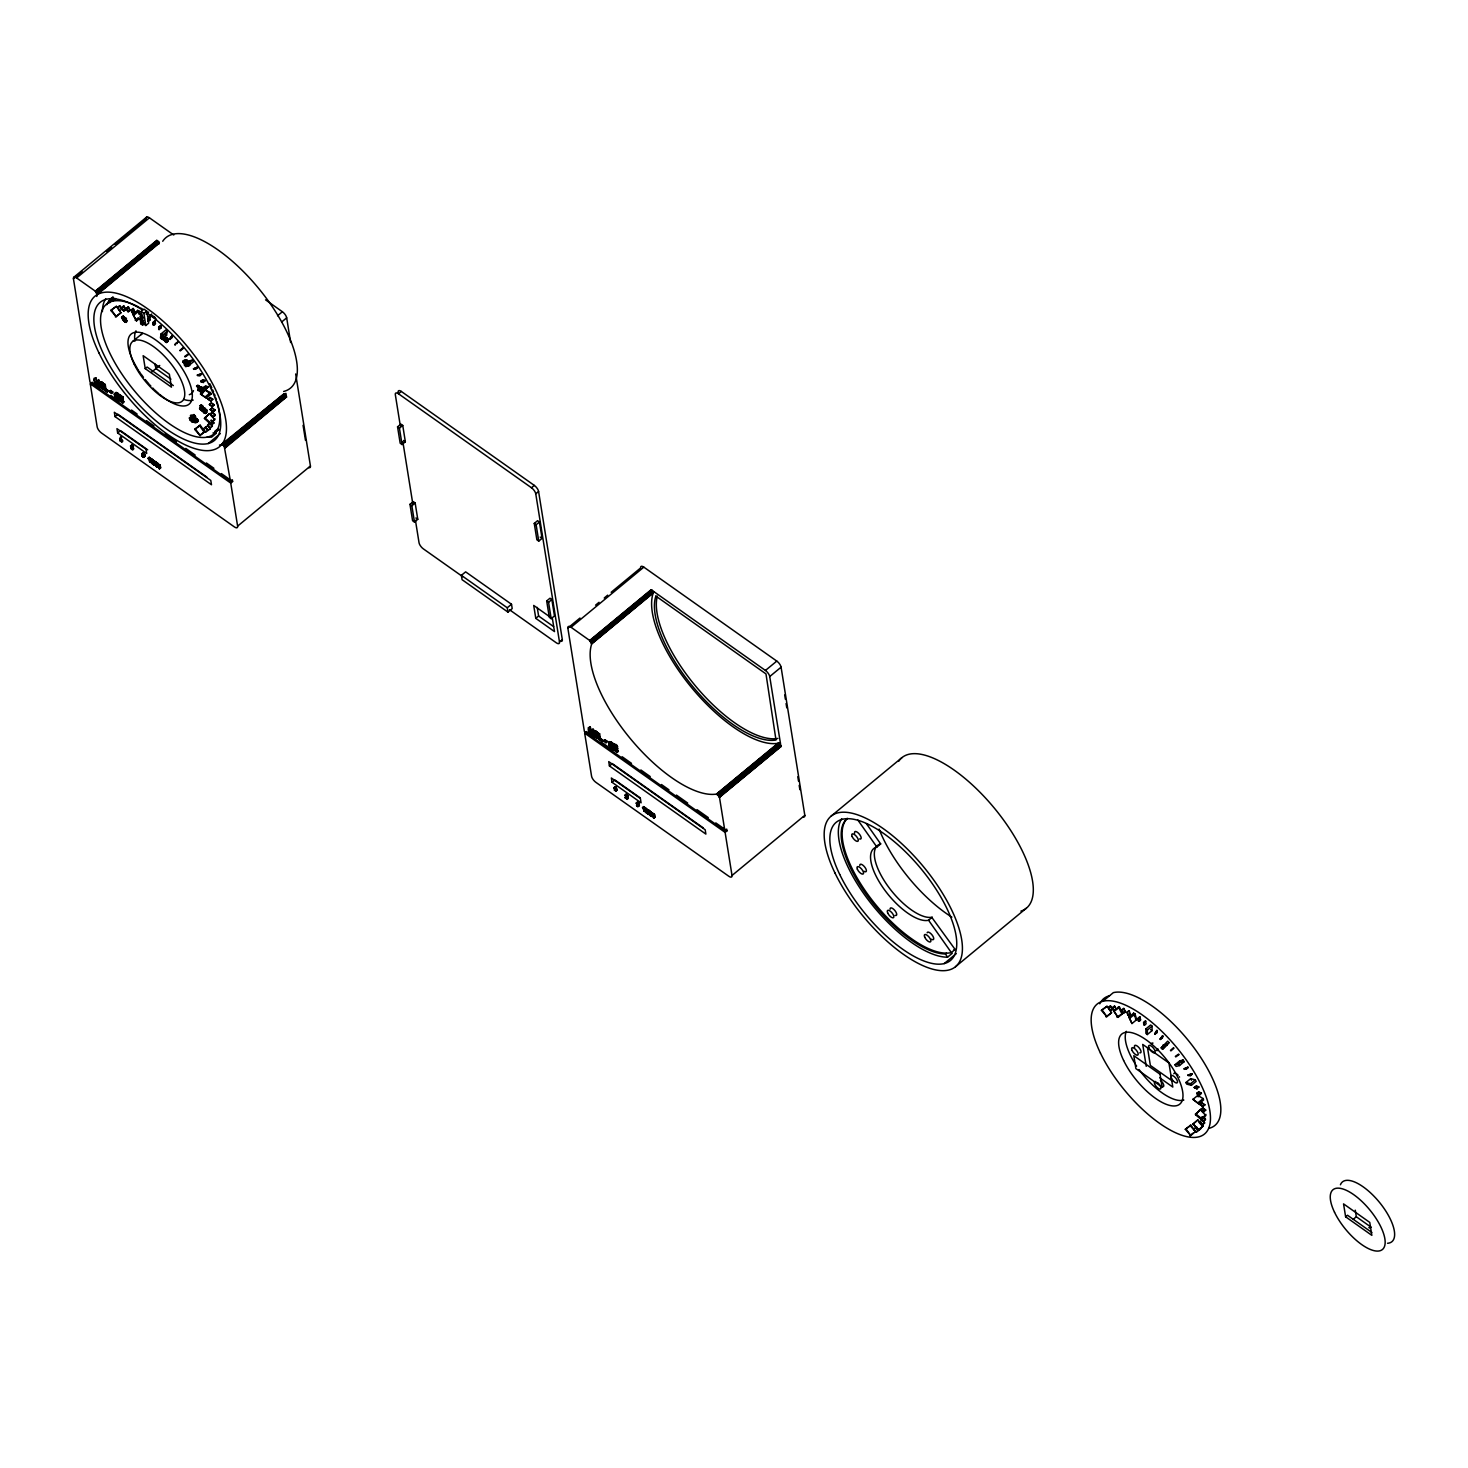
<?xml version="1.0" encoding="UTF-8"?>
<svg xmlns="http://www.w3.org/2000/svg" width="1468" height="1468" viewBox="0 0 1468 1468"><rect width="100%" height="100%" fill="white"/><g stroke="black" fill="none" stroke-linecap="round" stroke-linejoin="round"><path stroke-width="1.5" d="M652.379 812.758L651.131 813.988L653.884 818.171L655.022 817.236L654.544 814.3L653.444 814.979C652.838 808.538 647.039 818.85 647.92 811.364L649.058 810.428L648.966 813.364M158.636 326.979L159.076 329.603L160.966 328.043C162.012 323.18 157.333 327.052 159.076 329.603M160.526 325.419L160.966 328.043M164.251 339.769C164.581 334.814 169.737 343.384 165.756 342.191C160.911 336.741 172.105 339.145 166.691 341.402M210.53 413.994C211.117 410.93 218.31 414.802 213.355 416.747L210.53 413.994L212.42 412.435M213.355 416.747L215.264 414.802M1145.939 1028.885L1145.884 1033.362L1147.297 1034.555L1152.031 1030.646L1152.086 1026.169L1150.673 1024.976L1145.939 1028.885L1147.37 1030.059L1147.297 1034.555M1195.466 1114.689L1200.218 1109.661L1205.87 1115.515L1201.154 1119.423L1195.466 1114.689L1200.218 1109.661M1201.154 1119.423L1205.889 1114.395M123.294 320.373C119 309.069 128.046 329.456 126.285 319.73C123.257 313.969 120.908 316.904 125.275 321.235C124.101 322.721 120.321 315.014 123.514 318.483M143.589 455.667C140.341 451.961 145.314 452.951 145.02 455.998C143.424 455.759 141.46 459.245 144.359 453.777L142.506 455.465M144.726 454.731L142.469 456.731M636.103 802.996C641.057 803.84 639.167 808.519 637.24 802.06M202.29 411.077L200.143 408.71C204.713 409.921 203.41 403.994 200.125 405.627C204.566 409.077 196.253 407.682 202.29 411.077L205.098 408.82L206.97 410.545L204.089 412.82L202.951 411.554L203.96 410.343L205.759 413.114L204.089 412.82M204.015 410.379L206.639 412.526L205.098 408.82M96.76 296.463A100.338 40.095 50.4 0 1 97.163 295.05L95.548 291.325L76.63 277.947A5.358 2.147 50.4 0 0 73.437 278.736L89.988 382.102L230.458 481.339L232.348 479.779L232.623 481.504L230.733 483.064L237.614 526.131A5.358 2.147 50.4 0 1 234.421 526.939L101.475 432.987A5.358 2.147 50.4 0 1 97.163 426.894L90.264 383.827L92.172 382.267L99.659 387.552M158.617 244.275L156.764 240.385L95.31 291.141M724.843 830.686L719.485 797.344L717.503 794.61L715.338 794.225A100.338 40.095 50.4 0 1 630.231 738.496A100.338 40.095 50.4 0 1 591.567 644.379L589.952 640.672L571.034 627.276A5.358 2.147 50.4 0 0 567.841 628.065L584.392 731.431L724.843 830.686L726.733 829.108L727.009 830.833L725.119 832.393L732.018 875.479A5.358 2.147 50.4 0 1 728.825 876.268L595.861 782.316A5.358 2.147 50.4 0 1 591.567 776.223L584.668 733.156L586.558 731.596L594.045 736.899M194.437 417.444C197.409 417.371 191.501 412.93 193.574 417.499C191.574 415.114 190.895 414.545 192.95 417.609C190.436 419.224 192.216 412.692 190.381 415.774C191.996 420.472 197.171 418.141 192.565 415.389M123.275 397.718L120.651 395.846L119.514 396.8L122.138 398.654L123.184 397.131L119.844 394.764L118.174 396.323L115.366 394.213L115.605 396.764L118.119 399.608L115.366 397.204L114.376 393.883L116.376 393.993L118.229 396.36L119.348 395.424C115.513 388.213 113.954 397.626 119.605 398.801M609.495 743.927C620.175 762.167 599.384 732.293 613.752 744.753C608.981 746.111 609.862 739.835 613.752 744.753M200.419 388.543C207.538 401.828 194.583 378.854 204.034 390.727C198.455 397.883 199.703 378.689 202.804 392.892M601.66 741.303L599.183 739.046L597.77 734.202L598.559 739.12L601.66 741.303L602.779 740.367L600.302 738.11L599.623 733.78L597.219 734.807C592.008 726.476 593.824 739.964 597.715 737.542C592.044 734.734 593.733 731.596 598.412 733.927C593.861 727.137 595.256 735.101 595.733 737.175M120.174 438.528C126.303 447.813 117.77 434.455 121.33 437.427M616.083 789.362L614.358 789.894L615.973 791.289C619.624 788.059 612.046 784.059 614.945 790.298L616.083 789.362L615.129 786.701M166.636 340.521L165.242 341.328L165.278 338.796L166.636 340.521L168.031 339.383M164.966 340.851C165.535 335.511 169.976 340.521 165.407 341.897M161.076 333.897L160.434 337.86L161.847 339.163L166.563 335.254L167.224 331.291L165.811 329.988L161.076 333.897L162.489 335.199L161.847 339.163M199.52 408.563L202.823 407.26L201.061 404.838M201.098 407.921L203.226 410.306L200.474 407.774M206.97 410.545L204.584 407.921L203.355 410.324L205.043 412.802L203.061 411.15M204.584 407.921L206.015 411.279L203.63 408.71M204.437 418.508L209.337 413.609L214.805 419.775L210.089 423.683L204.437 418.508L209.337 413.609M210.089 423.683L214.97 418.784M1154.692 1033.931L1156.912 1030.389L1157.041 1032.811L1154.692 1033.931L1156.912 1030.389M1155.151 1034.371L1157.371 1030.83M1200.787 1118.396L1203.595 1120.983L1200.787 1118.396C1202.145 1114.102 1208.311 1119.735 1203.595 1120.983M142.726 323.712C145.644 325.125 142.524 318.941 141.148 323.988L141.478 322.116L145.827 325.511L148.672 323.162L147.993 318.868L151.773 315.748L151.498 314.024M145.002 456.309L143.699 457.392M194.418 417.756L193.281 417.628M188.62 365.11C190.803 366.266 189.445 361.642 188.253 364.046M161.076 337.75L162.893 337.42L162.086 336.649L161.076 337.75L163.242 339.787L166.691 337.677M161.957 338.19L162.342 335.695M163.242 339.787L164.067 335.236M196.785 421.444C191.941 417.151 197.354 425.977 197.189 419.059C191.189 416.141 198.052 425.445 198.033 420.16M200.254 388.249C196.73 381.111 196.877 390.616 200.657 391.809C201.997 388.469 201.501 385.423 203.667 391.259M199.575 388.121L197.428 385.277M206.639 412.526L205.428 413.517M193.501 419.921C204.859 419.444 188.638 427.115 195.574 418.417M169.462 339.126L171.976 335.86L171.811 338.025L169.462 339.126L171.976 335.86M169.921 339.585L172.435 336.337M209.208 421.958L211.979 424.729L209.318 421.665M211.208 420.105L213.869 423.169L211.098 420.398M1160.087 1039.087L1162.601 1035.821L1162.436 1037.986L1160.087 1039.087L1162.601 1035.821M1160.546 1039.564L1163.06 1036.298M1199.833 1121.919L1202.604 1124.708L1199.833 1121.919L1201.833 1120.084L1204.604 1122.855L1202.604 1124.708M1201.833 1120.084L1204.494 1123.13M158.801 243.725L159.388 242.238L156.764 240.385M156.342 462.402C154.727 467.356 155.094 461.099 154.195 463.778L156.489 466.732L157.627 465.796L155.957 462.035L154.672 461.08L153.534 462.016C152.635 469.521 158.452 459.209 159.058 465.631L160.159 464.971L160.618 467.907L159.48 468.842L156.727 464.64L157.993 463.429M650.673 813.033L649.058 810.428M133.9 448.786C128.193 451.098 135.973 446.841 131.936 445.079C127.9 446.566 137.937 451.428 130.45 445.887M627.864 796.445C626.212 798.28 623.68 792.738 626.983 794.849C628.543 795.821 627.588 797.583 625.918 797.876C627.019 801.528 629.552 796.262 626.506 797.693M653.792 591.567L653.021 593.622A100.338 40.095 50.4 0 0 691.685 687.721A100.338 40.095 50.4 0 0 776.792 743.469L780.352 742.735L769.727 676.546A5.358 2.147 50.4 0 0 765.434 670.454L651.15 589.714L589.714 640.47M159.553 464.549L157.92 466.585C155.443 459.723 156.158 471.668 159.792 465.062L160.618 467.907M653.957 813.878L652.306 815.914C650.636 809.418 649.847 818.74 652.673 815.584M158.104 467.136L159.792 465.062M652.489 816.483L654.178 814.41L655.022 817.236M141.148 323.988L143.038 324.648L140.965 321.602L141.735 319.73M174.729 344.631L177.977 342.154M175.187 345.127L175.646 343.237M177.536 341.677L177.077 343.567M207.722 424.931L210.419 427.867L207.722 424.931L209.759 423.133L212.31 426.307L209.759 423.133M1161.17 1047.858L1167.702 1041.142L1169.06 1042.61L1162.509 1049.326L1161.17 1047.858L1164.326 1045.253M1162.509 1049.326L1169.06 1042.61M1203.228 1125.809L1198.053 1130.415L1193.117 1123.827L1197.851 1119.919L1203.228 1125.809L1196.2 1132.177L1198.328 1130.488L1195.888 1127.332L1193.741 1129.02L1196.438 1132.048M1197.851 1119.919L1192.658 1124.525M588.466 727.651L589.182 728.146C587.475 731.688 594.687 737.34 591.622 729.871L593.476 729.431C596.889 737.046 586.411 733.541 588.466 727.651L590.319 727.211L592.246 732.532L590.76 733.688M200.657 391.809C197.556 391.406 200.749 386.396 196.492 386.047M156.489 466.732L153.534 462.016M179.83 350.43L182.894 347.769M205.685 427.298L208.273 430.363L205.685 427.298L207.777 425.555L210.163 428.803L207.777 425.555M1170.455 1050.391L1173.519 1047.73M1170.877 1050.905L1173.96 1048.244M1198.879 1130.342L1196.512 1127.075L1198.879 1130.342L1200.769 1128.764M73.877 277.195L146.672 217.062M73.437 278.736L82.098 271.58M106.375 251.542L111.568 247.248M115.036 244.385L146.231 218.604M76.63 277.947L149.424 217.815L173.774 235.008M95.548 291.325L157.003 240.568M95.787 291.545L157.241 240.789M96.026 291.783L157.48 241.027M96.246 292.022L157.7 241.266M96.448 292.297L157.902 241.523M96.649 292.554L158.104 241.798M96.833 292.829L158.269 242.073M96.98 293.105L158.434 242.348M97.108 293.38L158.562 242.605M97.218 293.637L158.672 242.862M97.347 294.095L158.746 243.119M97.347 294.481L158.819 243.541M112.302 301.252L115.623 298.518M110.797 310.427L116.376 306.317L120.927 312.776L116.192 316.684L110.797 310.427L116.376 306.317M117.568 307.473L119.789 305.894L121.881 309.161L119.66 310.721L117.568 307.473L119.789 305.894M121.679 307.619L123.918 306.096L125.789 309.344C123.624 313.712 119.514 306.573 123.918 306.096M115.348 316.886L120.927 312.776M123.551 310.867L125.789 309.344M126.175 308.464L128.45 306.995L130.102 310.207C126.982 315.418 124.872 303.27 128.211 311.767M126.56 308.555L128.45 306.995M127.826 311.656L130.102 310.207M121.532 317.345L122.982 316.06M121.605 317.657L123.257 316.152M122.046 317.62L123.551 316.317M131.037 309.987L133.349 308.574L134.726 311.693C131.57 316.886 130.01 304.922 132.836 313.253M121.771 318.042L123.862 316.574M131.441 310.133L133.349 308.574M122.028 318.519C130.725 314.702 123.826 326.355 123.697 316.868M122.358 318.373L124.23 316.923M122.578 318.739L124.174 317.363M122.395 319.088L124.615 317.363M122.835 319.73L123.771 318.96M124.083 318.684L125.037 317.895M124.541 319.308L125.477 318.519M132.432 313.106L134.726 311.693M123.844 320.538L124.798 319.767M123.716 320.905L124.652 320.116M124.982 319.951L125.918 319.162M124.119 320.868L125.753 319.529M124.101 321.345L126.285 319.73M132.927 314.299L137.643 310.39L138.946 311.014L141.203 317.033L136.487 320.942L132.927 314.299L136.487 320.942M124.45 321.694L126.12 320.189M124.817 321.529L126.542 320.207M124.78 321.951L126.707 320.593M125.055 322.116L126.78 320.905M125.33 322.189L126.78 321.143M134.23 314.923L138.946 311.014M143.02 323.511L141.093 311.455L143.937 309.124L146.745 311.106L147.699 317.143L150.231 315.069M135.184 320.318L138.322 317.712M145.827 325.511L143.901 313.436L146.745 311.106M146.158 314.115L148.672 312.042M140.139 319.62L141.075 318.85L143.515 320.575L142.579 321.345L140.139 319.62L142.451 324.079L140.488 322.868M140.469 321.731L141.075 318.85M140.855 321.951L142.121 320.96M140.579 323.437L141.699 322.354M141.056 323.455L143.167 322.354M143.607 321.052L142.653 321.841L140.781 320.519M149.516 317.18L147.626 318.739L148.195 321.419L150.085 319.859L149.057 316.868L150.085 319.859M141.46 324.263L143.607 322.391M142.066 324.226L143.791 322.703M141.79 324.501L143.919 323.033M142.121 324.703L143.992 323.382M142.396 324.832L144.011 323.657M142.947 324.795L143.974 323.859M149.626 319.547L148.195 321.419M152.874 322.428L154.764 320.868L155.498 323.694C152.066 328.685 153.057 318.317 153.608 325.272M153.351 322.795L155.241 321.217M132.982 341.218L142.433 333.401A38.792 15.506 50.4 0 0 141.038 334.759M153.131 324.905L155.021 323.345L154.764 320.868M97.952 383.754L99.622 383.625L98.374 379.606L97.952 381.038C101.237 389.479 92.135 382.231 94.08 378.304L95.934 377.882L96.815 382.084L98.87 382.689M97.237 380.542C100.393 388.103 93.035 382.304 94.796 378.817L95.934 377.882M159.113 327.364L161.003 325.804M94.686 381.882L96.172 381.845M94.833 382.341L95.97 381.405M95.035 382.781L96.558 381.552M95.53 382.744L96.668 381.808M95.328 383.24L96.815 382.084M97.952 381.038L99.09 380.102M95.86 383.332L96.998 382.377M95.622 383.625L97.237 382.671M95.97 383.992L97.512 383.405M96.393 383.882L97.53 382.946M96.374 384.359L97.861 383.203M97.035 384.322L98.172 383.387M96.815 384.689L101.237 381.698L104.026 384.579L101.384 382.396L101.402 385.001L104.577 388.047C98.851 391.589 97.769 376.891 102.833 385.478C97.934 379.973 100.558 388.359 103.439 388.983M97.273 384.983L101.237 381.698M97.622 385.166L101.677 381.9M98.172 385.24L101.641 382.451M99.787 384.524L102.191 382.212M99.402 385.222L100.852 381.625M101.127 383.698L102.265 382.763M99.897 385.02L101.035 384.084M101.567 383.552L102.687 382.616M100.063 385.497L101.2 384.561M99.696 385.827L100.54 384.286M101.696 384.157L103.145 383.001M100.283 385.937L101.402 385.001M102.375 384.322L103.512 383.387M161.59 335.42L162.599 334.355M100.026 386.378L100.815 384.873M102.173 384.653L103.31 383.717M100.521 386.359L101.659 385.423M102.76 384.744L103.898 383.79M162.489 335.199L167.224 331.291M100.43 386.91L101.934 385.809M102.558 385.13L103.696 384.194M102.833 385.478L105.219 384.451L105.916 388.781L108.393 391.038L107.256 391.974L104.173 389.791L103.384 384.873L104.778 389.717L107.256 391.974M100.87 387.405L102.246 386.157M101.439 387.405L102.576 386.469M101.347 387.846L102.485 386.91L104.577 388.047M104.081 385.387L105.219 384.451M101.769 387.68L102.907 386.745M101.861 388.231L102.98 387.295M102.32 388.011L103.457 387.075M102.375 388.561L103.898 387.222M102.778 388.763L104.467 387.277M103.145 388.892L104.265 387.956M163.315 339.475L165.884 337.346M164.269 339.383L165.205 338.594M165.444 338.264L166.379 337.475M104.173 389.791L105.292 388.855L104.503 383.937M164.306 340.136L165.26 339.347M165.792 338.906L167.04 337.989M104.778 389.717L105.916 388.781M164.416 340.484L165.792 339.328M166.012 339.09L166.967 338.319M164.563 340.851L165.792 339.585M166.233 339.328L167.37 338.319M166.416 339.567L167.646 338.686M165.077 341.09L166.031 340.301M166.6 340.026L167.48 339.016M165.242 341.328L166.196 340.539M166.636 340.264L167.866 339.035M165.48 341.567L166.416 340.778M167.187 340.521L168.123 339.75M165.756 342.191L168.178 340.117M166.049 342.393L167.003 341.622M167.224 341.273L168.178 340.503M107.164 391.406L108.302 390.47M166.324 342.503L168.123 340.888M166.563 342.521L167.866 341.512M109.513 391.387L110.632 390.451L112.669 391.883L111.623 393.424L109.513 391.387L111.623 393.424M109.605 391.993L110.632 390.451M111.531 392.818L112.669 391.883M114.376 393.883L115.88 392.507M114.339 394.286L116.192 392.451M145.222 368.633L143.148 355.696L169.37 374.23L171.444 387.148L145.222 368.633L147.112 367.055L173.334 385.589M115.421 393.461L116.559 392.525M114.376 394.837L117 392.727M115.11 394.598L116.963 393.277L119.348 395.424M114.522 395.461L117.513 393.057M115.128 395.369L117.587 393.608M114.743 396.066L116.963 393.277M116.889 394.378L118.027 393.442M115.018 396.654L116.357 394.91M117.036 395.002L118.468 393.846M115.605 396.764L116.522 395.387M115.366 397.204L116.486 396.268M117.495 395.479L118.853 394.213M115.862 397.204L116.743 395.828M118.101 395.571L119.238 394.635M115.752 397.736L117.275 396.635L119.734 398.067M117.899 395.956L119.036 395.02M116.192 398.232L117.568 397.002M116.761 398.25L117.899 397.314M116.669 398.672L117.807 397.736M117.091 398.507L118.229 397.571M117.183 399.076L118.321 398.14M117.66 398.837L118.798 397.901M117.697 399.406L119.238 398.067M118.394 399.021L120.853 397.204L120.651 395.846M118.119 399.608L119.238 398.654M151.387 372.322L159.737 365.459M118.468 399.736L120.963 397.791L123.973 402.048L122.835 402.984L119.495 400.617L118.706 395.718L123.312 398.929L122.266 400.452L119.825 398.727L122.835 402.984M118.78 399.828L119.917 398.892M123.184 397.131L122.138 398.654M119.495 400.617L120.633 399.681L119.844 394.764M120.119 400.544L121.238 399.608M180.252 350.925L183.335 348.283M122.266 400.452L123.312 398.929M122.743 402.397L123.881 401.461M184.693 356.43L188.014 354.118M185.096 356.963L188.436 354.632M115.036 416.6L114.339 412.288L210.786 480.44L211.484 484.752L115.036 416.6L117.88 414.251L206.896 477.155M182.894 361.256L184.124 360.394L188.234 365.422L186.436 365.789L182.894 361.256L186.087 365.881C188.399 363.587 183.592 367.624 187.28 366.193L189.629 363.954M183.096 361.605L184.124 360.394M182.858 362.101L185.243 360.137L187.152 360.376L185.078 361.44L187.152 360.376M183.188 362.578L184.05 360.834M187.188 365.147C193.299 367.587 179.096 361.348 186.711 359.77M187.592 361.917C183.243 363.642 191.115 360.577 187.372 363.55M184.344 364.835L187.739 363.972L188.877 365.605L185.482 366.45L184.344 364.835L189.078 360.926L192.455 360.082L193.593 361.697L188.143 366.009M186.161 363.569L188.051 362.101M186.344 363.422L188.326 362.284M187.537 363.697L188.877 362.835M187.739 363.972L192.455 360.082M186.436 365.789L189.427 363.624M185.977 366.523L186.913 365.752M188.803 365.055L189.757 364.284M188.583 366.009L189.812 365M193.482 368.853L197.299 367.202L195.758 369.312L193.482 368.853L197.299 367.202M193.831 369.404L197.648 367.752M117.66 432.968L116.963 428.656L145.993 449.171L146.69 453.484L117.66 432.968L120.486 430.619L147.699 449.85M120.743 437.372L121.679 440.033L120.541 440.969L119.642 438.583L121.018 437.556M120.229 438.987L121.679 437.666M197.318 375.129L201.355 373.826L199.776 375.936L197.318 375.129L201.355 373.826M197.648 375.68L201.667 374.377M121.569 441.96L119.972 440.547L121.679 440.033M120.009 440.859L121.11 439.611M120.963 441.262L122.101 440.327M121.532 441.666L122.67 440.73M277.525 315.767L282.388 311.748A5.358 2.147 50.4 0 1 286.682 317.84L290.646 342.539M200.749 381.35L202.639 379.79L204.951 380.396L203.336 382.487L200.749 381.35L203.336 382.487M201.024 381.9L202.914 380.322L205.226 380.928M196.895 386.084L198.107 385.387M196.895 386.708L198.382 385.497M197.318 386.708L198.657 385.644M203.061 381.955L204.951 380.396M197.593 386.818L198.932 385.827M197.905 386.983L199.171 386.047M198.18 387.24L199.409 386.286M198.694 387.332L199.63 386.543M198.419 387.57L199.373 386.781M198.602 387.937L199.813 386.818M198.694 388.304L199.978 387.093M198.712 388.598L201.923 387.222M197.868 389.919L201.281 386.91M199.905 388.58L201.593 387.038M130.542 446.309L131.936 445.079M198.419 390.304L199.373 389.515L201.611 391.038M130.67 446.327L132.175 445.208M198.107 390.598L199.061 389.809M200.052 389.075L202.235 387.479M131.056 446.474L132.395 445.354M200.529 389.112L202.217 387.864M281.819 321.859L286.682 317.84M131.276 446.602L132.799 445.685M200.254 389.662L202.529 387.772M131.68 447.006L132.964 445.868M201.63 389.13L202.823 388.139M203.685 387.46L205.575 385.901L208.052 386.836L206.401 388.91L203.685 387.46L206.401 388.91M132.817 450.07L130.78 448.254L133.129 446.052M200.492 390.268L201.428 389.479M201.795 389.442L202.749 388.653M130.78 448.254L133.349 446.456M202.144 389.332L203.079 388.543M203.924 387.992L205.814 386.433L208.291 387.35M130.854 448.657L133.423 446.639M200.455 391.277L203.355 389.02M131.533 448.547L133.478 446.841M201.006 391.277L201.685 390.011M131.918 448.437L133.405 447.3M202.657 390.341L203.593 389.552M201.263 391.681L202.254 390.341M201.556 392.048L203.832 390.139M201.868 391.938L203.557 390.708M206.162 388.396L208.052 386.836M201.85 392.341L204.034 390.727M200.51 393.993L205.245 390.084L210.456 392.58L211.025 394.085L206.291 397.993L200.51 393.993L206.291 397.993M202.492 392.782L204.162 391.222M205.722 396.488L210.456 392.58M141.717 453.667L143.203 452.878M208.071 399.076L209.961 397.516L212.677 399.057L210.933 401.094L208.071 399.076L210.933 401.094M141.809 454.107L143.424 453.006M200.052 406.067L201.226 405.407M208.217 399.553L209.961 397.516M142.084 454.162L143.644 453.135M200.547 406.324L201.611 405.186M142.304 454.254L144.029 453.447M200.859 406.544L201.942 405.443M200.125 405.627L202.235 405.7M199.593 408.122L200.547 407.333M201.189 406.801L202.144 406.03M142.047 456.309L144.488 453.979M201.483 407.113L202.529 405.994M142.011 455.924L144.671 454.346M190.712 416.435L191.647 415.646M201.722 407.443L202.786 406.269M191.042 416.343L191.978 415.554M200.804 408.343L201.74 407.572M200.143 408.71L202.364 408.856L203.006 406.563M142.708 456.933L144.708 455.3M190.583 419.811L189.354 418.068L190.601 417.224L193.134 419.298L191.28 420.307L192.51 422.05L189.684 420.031L191.537 419.022L190.601 417.224M190.932 416.82L192.18 415.939M192.583 415.426L193.886 414.508M201.299 408.379L203.19 406.838M210.786 400.617L212.677 399.057M142.965 457.117L144.818 455.465M191.189 417.206L192.418 416.306M192.822 415.627C196.565 415.627 193.684 416.857 193.739 416.453M201.611 408.361L203.318 407.113M143.203 457.264L144.892 455.63M192.987 417.407L192.308 416.508L194.033 415.114M201.465 408.985L203.41 407.352M143.405 457.374L145.02 455.998M191.482 417.591L194.418 415.095M201.832 409.022L203.428 407.792M191.757 417.921L192.932 416.912M193.776 416.233L194.73 415.462M192.051 418.197L194.638 415.829M192.492 417.995L194.987 415.811M189.354 418.068L190.877 419.738L191.813 418.949M192.326 418.398L195.005 416.472M209.447 404.434L211.355 402.874L214.126 404.728L212.328 406.728L209.447 404.434L212.328 406.728M190.877 419.738L195.391 416.435M202.345 410.728L203.3 409.939M209.557 404.874L211.355 402.874M190.987 420.38L193.134 419.298M193.06 418.729L195.501 416.692M194.216 418.27L195.593 416.93M194.473 418.288L195.629 417.316M202.951 411.554L204.951 409.664M193.574 419.701L194.914 418.582M203.245 411.425L205.171 409.847M203.52 411.756L205.373 410.012M193.519 420.178L194.455 419.408M194.987 419.206L195.923 418.417M203.465 412.178L204.419 411.407M149.699 461.943L148.158 458.236L149.296 457.282L151.865 459.117L149.718 459.631L150.14 462.236L151.277 461.301L150.14 462.236M193.611 420.49L196.253 418.49M203.832 412.123L205.942 410.581M148.213 458.585L149.296 457.282M192.216 422.105L193.446 421.261L192.216 419.518M193.776 420.839L196.565 418.619M203.777 412.508L207.025 410.178M194.033 421.243C195.519 415.958 199.85 423.114 195.116 420.123M195.501 419.885L196.877 418.802M212.236 406.287L214.126 404.728M194.345 421.169L195.281 420.38M195.923 420.031L197.189 419.059M204.419 413.095L206.364 411.15M194.345 421.628L195.483 420.637M196.125 420.16L197.079 419.389M204.841 412.857L206.548 411.462M149.296 459.337L150.433 458.401L149.351 457.631M194.638 421.958L195.886 420.986M196.327 420.362L197.483 419.371M204.731 413.315L206.658 411.756M195.152 421.848L196.106 421.077M196.528 420.619L197.776 419.756M205.245 413.517L206.713 412.049M210.273 409.425L212.163 407.865L214.989 409.994L213.154 411.957L210.273 409.425L213.154 411.957M194.932 422.197L196.528 421.132M196.694 420.894L197.648 420.105M210.328 409.847L212.163 407.865M195.244 422.399L196.198 421.61M195.574 422.527L198.217 420.527M156.158 462.2L153.534 464.64L151.534 463.227L154.25 461.099L152.195 459.337L150.8 460.401L151.865 459.117M195.886 422.582L198.29 420.821M196.584 422.527L198.308 421.096M155.149 461.723C158.195 464.2 153.608 461.906 151.681 461.741L152.672 459.998L154.25 461.099M151.681 461.741L152.672 459.998M153.534 464.64L151.901 463.172L152.855 461.154L154.342 462.181L152.8 460.805M213.099 411.554L214.989 409.994M154.195 460.75L153.057 461.686L151.057 460.273M153.149 462.769L154.268 461.833M154.36 462.603L155.498 461.668M194.675 429.353L200.254 425.225L204.804 431.684L200.088 435.592L194.675 429.353L200.254 425.225M154.434 462.952L155.571 462.016M153.479 464.292L155.957 462.035M154.012 464.971L156.636 462.842M155.131 464.292L156.746 463.081M155.571 464.659L156.764 463.668M155.938 466.329L157.627 465.796M156.746 466.916L157.883 465.962L157.406 463.026M203.116 429.041L205.263 427.353L207.704 430.528L205.575 432.216L203.116 429.041L205.575 432.216M157.847 466.971L160.159 464.971M211.979 424.729L213.979 422.894M159.058 468.549L160.195 467.613M200.804 434.51L204.804 431.684M210.419 427.867L212.456 426.069M208.273 430.363L210.346 428.619M214.658 431.482L217.172 429.408M208.199 443.575L220.328 433.555M219.484 445.024A100.338 40.095 50.4 0 0 220.952 444.896L283.691 394.03L286.554 397.259L285.948 393.406L283.691 394.03M222.035 444.749L283.893 394.103M222.439 444.877L284.113 394.213M222.659 444.988L284.572 394.525M222.879 445.116L284.81 394.708M223.356 445.483L285.049 394.929M223.595 445.685L285.269 395.167M223.833 445.923L285.508 395.406M230.458 481.339L224.255 446.437L285.709 395.681M224.457 446.712L285.911 395.938M224.622 446.969L286.077 396.213M224.787 447.245L286.242 396.488M224.916 447.52L286.37 396.745M225.099 448.015L286.48 397.002M237.614 526.131L310.427 465.998L295.674 373.973M400.342 426.014L395.314 394.598A5.358 2.147 50.4 0 1 398.507 393.791L401.333 391.461L534.297 485.394A5.358 2.147 50.4 0 1 538.591 491.486L562.317 639.644L559.491 641.993A5.358 2.147 50.4 0 1 556.299 642.801L509.469 609.715M397.553 426.839L400.856 424.105L402.746 425.426L405.351 441.795L402.048 444.529L400.177 443.208L397.553 426.839L399.424 428.161L402.048 444.529M399.424 428.161L402.746 425.426M409.976 504.368L413.279 501.634L415.15 502.955L417.774 519.323L414.471 522.058L412.6 520.736L409.976 504.368L411.847 505.689L414.471 522.058M411.847 505.689L415.15 502.955M398.507 393.791L531.453 487.743L534.297 485.394M559.491 641.993L535.765 493.835L538.591 491.486M461.374 575.364L465.631 571.859L511.506 604.265L512.204 608.578L507.946 612.101L462.071 579.676L461.374 575.364L507.267 607.789L507.946 612.101M534.26 523.434L537.563 520.7L539.435 522.039L542.059 538.389L538.756 541.123L536.884 539.802L534.26 523.434L536.132 524.773L538.756 541.123M536.132 524.773L539.435 522.039M507.267 607.789L511.506 604.265M546.683 600.962L549.986 598.228L551.858 599.55L554.482 615.918L551.179 618.652L549.307 617.331L546.683 600.962L548.555 602.284L551.179 618.652M548.555 602.284L551.858 599.55M535.783 618.358L533.71 605.44L552.427 618.67L554.5 631.589L535.783 618.358L538.609 616.028L537.233 607.403M567.841 628.065L579.97 618.046M595.568 605.165L599.036 602.302M604.229 598.008L607.697 595.146M611.165 592.283L640.635 567.933A5.358 2.147 50.4 0 1 643.828 567.143L776.792 661.095A5.358 2.147 50.4 0 1 781.086 667.188L804.813 815.327A5.358 2.147 50.4 0 1 803.418 816.997M571.034 627.276L643.828 567.143M589.952 640.672L651.388 589.897L652.306 590.87L653.205 593.054L591.751 643.81M590.173 640.874L651.627 590.118M590.411 641.112L651.865 590.356M590.631 641.369L652.086 590.595M590.852 641.626L652.306 590.87M591.035 641.901L652.489 591.127M591.219 642.158L652.673 591.402M591.365 642.433L652.82 591.677M591.512 642.709L652.948 591.934M591.604 642.966L653.058 592.191M591.696 643.204L653.132 592.448M591.751 643.645L653.187 592.668M589.182 728.146L590.319 727.211M589.072 731.211L590.209 730.275L589.604 726.697M589.219 731.67L590.209 730.275M589.439 732.11L590.943 730.88M589.916 732.092L591.053 731.156M589.714 732.569L591.2 731.431M591.659 734.312L592.852 734.239L592.338 730.367L593.476 729.431M590.264 732.66L591.402 731.725M590.026 732.954L591.164 732.018L592.338 733.082M590.375 733.321L591.641 732M590.778 733.211L591.916 732.275M591.421 733.67L592.558 732.716M591.2 734.018L592.833 732.844M593.439 732.385L594.944 730.991M592.044 733.761L595.623 731.027M592.026 734.495L596.063 731.229M592.32 734.587L596.026 731.78L598.412 733.927M593.586 733.963L594.724 733.009M596.76 737.909C600.687 736.532 592.228 733.963 596.577 731.541M594.191 733.853L596.65 732.11M593.806 734.569L595.421 733.413M595.953 732.881L597.091 731.945M594.081 735.156L595.586 733.89M596.081 733.505L597.531 732.349M594.668 735.266L595.806 734.33M594.43 735.707L595.549 734.771M596.558 733.982L597.916 732.716M594.925 735.688L596.045 734.752M597.164 734.073L598.302 733.138M594.815 736.239L596.338 735.138M596.962 734.459L598.1 733.523M595.256 736.734L596.632 735.505M595.824 736.752L596.962 735.817M598.485 734.716L599.623 733.78M596.155 737.009L597.293 736.074M596.724 737.34L597.861 736.404M597.458 737.523L598.595 736.587M597.182 738.092L597.898 736.954M597.531 738.239L598.669 737.303M598.559 739.12L599.696 738.184L598.907 733.266M599.183 739.046L600.302 738.11M601.568 740.734L602.687 739.799M603.899 740.734L605.036 739.78L607.055 741.212L606.009 742.753L603.899 740.734L606.009 742.753M603.99 741.322L605.036 739.78M605.917 742.147L607.055 741.212M608.78 743.212L610.578 741.78M608.725 743.615L610.945 741.854M608.78 744.166L611.404 742.056M608.908 744.79L611.899 742.386M609.514 744.698L611.367 742.606M609.128 745.395L610.651 743.762M610.853 743.872L612.413 742.771M609.404 745.983L610.761 744.258M611.422 744.331L612.872 743.175M609.991 746.111L610.927 744.716M609.752 746.533L610.89 745.597L610.284 741.835M611.899 744.808L613.239 743.542M610.248 746.533L611.128 745.157M610.137 747.065L610.89 745.597M612.284 745.285L613.624 743.964M610.523 746.918L611.385 745.597M612.853 749.065L615.349 747.12L618.358 751.377L617.221 752.313L613.881 749.964L613.092 745.047L614.23 744.111C619.918 744.441 615.294 749.909 617.569 746.46M610.578 747.561C613.661 744.698 623.056 754.497 613.092 745.047M611.073 748.001L612.284 746.643M611.495 747.836L612.615 746.9M617.221 752.313L614.505 749.873L613.899 746.129L615.037 745.193L617.661 747.047M611.569 748.405L613.184 747.23M612.083 748.735L613.624 747.395M612.982 748.331L615.037 745.193M612.505 748.937L614.303 748.221L613.165 749.157M613.881 749.964L615.019 749.01L614.23 744.111M614.505 749.873L615.643 748.937M616.56 749.194L617.698 748.258M617.129 751.726L618.267 750.79M609.422 765.929L608.743 761.635L705.191 829.769L705.869 834.081L609.422 765.929L612.266 763.599L703.135 827.805M612.046 782.297L611.367 777.985L640.378 798.5L641.076 802.812L612.046 782.297L614.89 779.967L640.287 797.913M614.046 787.912L615.184 786.976M613.991 787.637L615.734 786.756M614.615 788.316L616.065 786.995M614.413 790.188L615.496 788.958M615.973 791.289L616.487 789.656M615.918 790.995L617.055 790.059M765.434 670.454L776.792 661.095M626.341 794.427L624.854 795.216M626.561 794.537L625.056 795.656L628.341 798.464M625.441 795.803L626.781 794.683L625.662 795.931M769.727 676.546L781.086 667.188M625.882 796.115L627.368 795.197M627.221 799.399L625.166 797.583L627.515 795.399M625.166 797.583L627.643 795.583M625.24 798.005L627.754 795.784M625.588 797.95L627.864 796.17M627.166 799.051L628.304 798.115M636.451 803.143L637.589 802.207M636.323 803.455L637.828 802.335M636.708 803.602L638.048 802.482M636.928 803.73L638.066 802.794M638.745 803.124C635.442 807.29 638.066 806.244 638.598 802.941M636.415 805.253L638.892 803.308M636.984 804.574C640.433 805.73 634.359 808.593 639.075 803.675M637.039 805.914L639.112 803.858M636.855 806.06L638.8 804.556M637.112 806.262L639.094 804.629M637.351 806.446L639.296 804.959M639.406 805.326L637.791 806.703L639.387 805.657M644.525 811.565L642.544 807.565L643.681 806.629L646.269 808.446L644.103 808.978L644.525 811.565L645.663 810.63L643.681 806.629M642.599 807.914L643.736 806.978M643.681 808.666L644.819 807.73M646.269 808.446L645.131 809.382L642.544 807.565M650.728 811.731L647.92 813.969L645.92 812.556L648.599 810.097L644.103 808.978M644.103 811.272L645.241 810.336M647.076 809.327L647.204 810.134C650.379 811.07 647.223 813.676 646.067 811.07L647.076 809.327L648.654 810.446M646.067 811.07L647.204 810.134M647.92 813.969L646.122 811.419L647.26 810.483L648.728 811.51M645.938 810.263L647.516 811.382L648.599 810.097M647.535 812.098L648.673 811.162M652.012 815.125L650.875 816.061L648.581 813.107L649.884 810.997M648.397 811.987C652.012 810.795 649.957 814.006 649.957 811.364M648.819 812.299L650.361 811.364M647.865 813.621L650.544 811.529M648.397 814.3L650.893 811.951M649.131 813.786L651.131 812.41M650.875 816.061L649.535 813.969L651.205 812.905M650.324 815.676L651.462 814.74L650.251 812.85M651.131 816.245L652.269 815.309M652.232 816.3L654.544 814.3M653.462 817.878L654.581 816.942M716.439 794.096L777.893 743.322L779.893 744.735L780.939 746.588L719.485 797.344M716.623 794.133L778.279 743.432M717.045 794.316L778.499 743.542M717.283 794.445L778.737 743.689M717.503 794.61L778.957 743.854M717.742 794.812L779.196 744.037M717.98 795.014L779.435 744.258M718.219 795.252L779.673 744.496M718.439 795.509L779.893 744.735M718.659 795.766L780.095 745.01M718.843 796.041L780.297 745.267M719.026 796.317L780.481 745.542M719.173 796.574L780.627 745.817M719.302 796.849L780.756 746.093M719.412 797.106L780.866 746.35M732.018 875.479L804.813 815.327M831.071 816.171L901.976 757.598M876.726 846.247A45.49 18.185 50.4 0 0 878.139 869.276L878.635 870.377A45.49 18.185 50.4 0 0 931.721 917.261L955.117 949.447L951.337 952.567L928.565 920.252A45.49 18.185 50.4 0 1 874.855 873.497L874.359 872.396A45.49 18.185 50.4 0 1 876.91 847.018L880.672 843.916L866.414 823.676M928.565 920.252L932.327 917.133M951.337 952.567A85.621 34.223 50.4 0 1 872.139 900.196A85.621 34.223 50.4 0 1 847.385 818.355A85.621 34.223 50.4 0 0 867.184 895.627A85.621 34.223 50.4 0 0 945.484 953.943L946.42 953.154M841.678 818.722A89.621 35.819 50.4 0 0 868.909 900.636A89.621 35.819 50.4 0 0 947.539 957.191L952.255 953.301M944.163 963.614L956.292 953.594M955.466 966.751L1026.371 908.178M1102.927 1001.231L1113.331 992.643A84.282 33.691 50.4 0 1 1196.75 1051.583A84.282 33.691 50.4 0 1 1209.045 1128.323M1101.422 1010.388L1107 1006.277L1111.551 1012.736L1106.817 1016.645L1101.422 1010.388L1107 1006.277M1108.193 1007.433L1110.414 1005.855L1112.487 1009.122C1109.496 1014.388 1106.377 1002.112 1110.597 1010.681M1112.304 1007.58L1114.542 1006.057L1116.414 1009.305L1114.175 1010.828L1112.304 1007.58L1114.524 1010.865L1119.46 1007.066L1122.763 1013.47L1118.029 1017.379L1113.588 1010.663L1119.46 1007.066M1110.285 1010.7L1112.487 1009.122M1105.973 1016.847L1111.551 1012.736M1121.662 1009.947L1123.956 1008.534L1125.35 1011.654C1122.194 1016.847 1120.635 1004.883 1123.46 1013.214M1122.066 1010.094L1123.956 1008.534M1116.873 1017.067L1122.763 1013.47M1123.057 1013.067L1125.35 1011.654M1126.818 1012.131L1129.149 1010.773L1130.268 1013.782C1127.057 1018.939 1126.066 1007.231 1128.378 1015.342M1127.259 1012.333L1129.149 1010.773M1127.938 1015.14L1130.268 1013.782M1128.929 1017.03L1133.645 1013.14L1135.003 1013.911L1136.709 1019.636L1131.975 1023.545L1128.929 1017.03L1131.975 1023.545M1130.287 1017.819L1135.003 1013.911M1137.792 1018.388L1139.682 1016.829L1140.709 1019.82C1137.388 1024.884 1137.663 1013.984 1138.819 1021.379M1138.25 1018.7L1140.141 1017.14M1138.361 1021.067L1140.251 1019.508L1139.682 1016.829M1143.499 1022.407L1145.389 1020.829L1146.123 1023.673C1142.691 1028.646 1143.682 1018.297 1144.233 1025.233M1143.957 1022.756L1145.866 1021.196M1147.37 1030.059L1152.086 1026.169M1175.317 1056.391L1178.639 1054.079M1175.721 1056.923L1179.061 1054.611M1174.969 1064.795L1179.703 1060.887L1183.08 1060.043L1184.217 1061.658L1179.501 1065.566L1176.107 1066.41L1174.969 1064.795L1178.364 1063.951L1183.08 1060.043M1184.107 1068.814L1187.924 1067.181L1186.383 1069.273L1184.107 1068.814L1187.924 1067.181M1184.456 1069.365L1188.273 1067.713M1187.942 1075.09L1191.979 1073.787L1190.401 1075.897L1187.942 1075.09L1191.979 1073.787M1188.254 1075.64L1192.291 1074.337M1185.942 1082.54L1190.676 1078.631L1195.301 1079.824L1196.126 1081.421L1191.392 1085.329L1186.768 1084.136L1185.942 1082.54L1190.566 1083.733L1191.392 1085.329M1190.566 1083.733L1195.301 1079.824M1194.31 1087.439L1196.2 1085.861L1198.677 1086.797L1197.026 1088.871L1194.31 1087.439L1197.026 1088.871M1194.548 1087.953L1196.438 1086.393L1198.916 1087.311M1196.787 1088.357L1198.677 1086.797M1196.769 1093.366L1198.659 1091.788L1201.264 1093.036L1199.558 1095.11L1196.769 1093.366L1199.558 1095.11M1196.952 1093.862L1198.842 1092.302L1201.448 1093.55M1193.007 1099.349L1197.741 1095.44L1203.154 1098.559L1203.576 1099.991L1198.861 1103.881L1193.007 1099.349L1198.861 1103.881M1199.374 1094.614L1201.264 1093.036M1198.42 1102.45L1203.154 1098.559M1200.072 1104.395L1201.962 1102.835L1204.751 1104.688L1202.953 1106.688L1200.072 1104.395L1202.953 1106.688M1200.182 1104.853L1201.962 1102.835M1202.861 1106.248L1204.751 1104.688M1200.897 1109.386L1202.787 1107.826L1205.613 1109.955L1203.778 1111.918L1200.897 1109.386L1203.778 1111.918M1200.952 1109.808L1202.787 1107.826M1203.723 1111.515L1205.613 1109.955M1185.3 1129.314L1190.878 1125.185L1195.429 1131.663L1190.713 1135.553L1185.3 1129.314L1190.878 1125.185M1203.65 1120.653L1205.54 1119.093M1202.714 1124.415L1204.604 1122.855M1189.851 1135.773L1193.007 1133.168M1345.624 1216.807L1343.55 1203.888L1369.772 1222.422L1371.846 1235.34L1345.624 1216.807L1347.514 1215.247L1371.864 1232.459M1353.294 1219.247L1356.322 1216.752L1355.276 1210.164M608.908 742.936L612.615 745.689M112.596 297.453L112.137 297.747A85.621 34.223 50.4 0 0 106.834 304.738M205.263 427.353L207.704 430.528M201.061 386.91L201.189 388.892M187.097 361.972L185.775 360.559M186.142 362.743L187.647 363.312M193.446 421.261L191.776 419.499M1184.217 1061.658L1180.841 1062.502L1179.703 1060.887M1195.429 1131.663L1190.034 1125.405M649.792 814.024L647.92 811.364M131.918 447.318L133.037 446.547L131.588 444.951M626.304 796.647L627.423 795.876L625.992 794.28M188.895 364.633L188.822 363.348M121.881 309.161L119.458 305.913M119.66 310.721L117.899 307.454M1110.414 1005.855L1112.175 1009.122M1114.542 1006.057L1116.065 1009.268M596.026 731.78L595.329 732.917M1113.588 1010.663L1118.029 1017.379M614.285 787.821L615.349 790.591M139.9 316.409L141.203 317.033M211.025 394.085L205.245 390.084M613.642 748.001L611.275 746.129M203.446 391.993L201.942 390.488M210.107 397.993L212.823 399.535M1135.351 1018.865L1136.709 1019.636M144.011 455.814L144.084 454.878M142.579 455.245L142.543 454.401M211.447 403.315L214.218 405.168M1202.072 1103.275L1204.843 1105.129M265.543 299.839L282.388 311.748M403.48 440.473L405.351 441.795M540.187 537.068L542.059 538.389M141.093 311.455L143.901 313.436M141.442 322.079L142.102 323.217M415.903 518.002L417.774 519.323M538.609 616.028L553.601 626.597M462.659 576.63L423.334 548.849A5.358 2.147 50.4 0 1 419.041 542.756L415.444 520.296M1172.822 1081.31L1150.361 1065.438L1147.554 1047.895M155.957 368.578L155.259 364.192L155.92 368.56L170.949 379.166M1159.702 1077.806L1172.804 1087.072L1168.932 1062.96L1142.728 1044.427L1146.233 1066.355M1356.322 1216.752L1371.314 1227.34M613.899 746.129L617.789 748.845M110.742 391.057L112.761 392.488M605.128 740.386L607.146 741.817M122.174 399.865L119.514 396.8M614.211 748.056L616.67 749.781M105.292 388.855L108.393 391.038M599.696 738.184L602.779 740.367M615.019 749.01L618.358 751.377M110.889 395.498L118.376 400.782M131.496 410.049L137.111 414.031M146.47 420.637L153.957 425.94M165.205 433.867L176.435 441.813M185.794 448.419L195.152 455.043M206.401 462.989L213.888 468.274M221.374 473.577L232.623 481.504M601.531 742.184L612.78 750.13M622.138 756.736L631.497 763.36M640.855 769.966L650.232 776.59M661.462 784.518L668.949 789.821M676.436 795.106L687.685 803.051M697.043 809.675L708.273 817.603M715.778 822.906L727.009 830.833M90.264 383.827L230.733 483.064M584.668 733.156L725.119 832.393M143.57 454.199L142.836 452.731M148.158 458.236L150.745 460.053M158.434 465.484L159.48 468.842M645.461 809.602L647.461 811.033M652.82 814.813L653.884 818.171M149.718 459.631L150.8 460.401M151.534 460.934L153.112 462.035M159.223 466.2L157.865 463.704L157.883 465.962M653.627 815.547L652.269 813.052M121.147 439.923L122.706 441.024M152.672 462.292L154.617 463.356M615.532 789.252L617.111 790.353M142.451 455.135L143.442 456.842L142.414 456.346M151.736 462.09L153.204 463.117M646.122 811.419L647.59 812.446M152.305 316.134L156.489 319.327M1202.842 1108.248L1205.668 1110.359M212.218 408.287L215.044 410.398M1150.618 1029.472L1152.031 1030.646M1195.484 1113.57L1201.154 1118.304M212.42 412.82L215.264 415.169M1202.677 1116.836L1205.485 1119.423M165.15 333.952L166.563 335.254M204.602 417.518L210.254 422.692M102.485 386.91L101.164 385.442M163.48 337.952L164.196 339.016L162.03 336.961M1165.886 1043.95L1167.244 1045.418M1162.986 1045.051L1164.326 1046.519M1198.732 1122.084L1202.769 1126.506M1193.117 1123.827L1198.494 1129.699M188.638 363.11L185.243 360.137M1178.364 1063.951L1179.501 1065.566M1102.266 1010.186L1106.817 1016.645M1186.144 1129.094L1190.713 1135.553M857.899 820.098L876.891 847.036M189.078 360.926L190.216 362.541M186.546 365.22L187.28 366.193M199.409 425.445L203.96 431.904M111.641 310.225L116.192 316.684M195.519 429.133L200.088 435.592M155.865 463.503L157.076 465.393M945.484 953.943L947.539 957.191M123.569 306.06L125.441 309.308M122.028 307.656L123.899 310.904M1190.676 1078.631L1191.484 1080.228M1118.304 1006.754L1121.589 1013.159M128.065 306.904L129.716 310.097M1123.552 1008.388L1124.947 1011.507M132.927 308.408L134.322 311.546M137.643 310.39L139.148 314.409M1197.741 1095.44L1198.163 1096.871M1133.645 1013.14L1134.782 1016.957M784.701 694.951L785.38 699.245M786.077 703.557L786.775 707.87M797.803 776.774L798.5 781.086M799.179 785.38L799.876 789.692M651.131 813.988L651.535 816.52M649.003 812.685L647.058 811.62L646.581 808.666M648.636 813.437L648.819 814.612M647.26 810.483L647.425 811.565M645.241 808.024L645.92 812.556M592.76 728.935L593.255 732.018M402.856 441.74L412.93 504.588M303.069 425.28L305.491 440.363M156.727 464.64L157.149 467.191M154.25 464.108L154.434 465.283M152.855 461.154L153.039 462.236M150.855 458.695L151.534 463.227M780.352 742.735L780.939 746.588M137.166 368.119A45.49 18.185 50.4 0 1 144.378 333.695A45.49 18.185 50.4 0 1 191.335 388.414A45.49 18.185 50.4 0 1 159.81 394.507M158.801 393.663A45.49 18.185 50.4 0 1 154.782 390.011M153.791 389.038A45.49 18.185 50.4 0 1 152.8 388.047M150.855 386.029A45.49 18.185 50.4 0 1 149.901 384.983M148.947 383.937A45.49 18.185 50.4 0 1 145.24 379.57M143.479 377.331A45.49 18.185 50.4 0 1 140.965 373.918M140.176 372.762A45.49 18.185 50.4 0 1 139.387 371.606M138.634 370.45A45.49 18.185 50.4 0 1 137.882 369.275M193.207 400.085A45.49 18.185 50.4 0 1 183.739 399.443M134.964 341.145A45.49 18.185 50.4 0 1 135.992 330.814M109.715 302.812A84.282 33.691 50.4 0 1 113.954 298.022M217.062 401.792A84.282 33.691 50.4 0 1 179.169 429.904A84.282 33.691 50.4 0 1 104.063 338.98A84.282 33.691 50.4 0 1 138.818 307.051M140.579 307.986A84.282 33.691 50.4 0 1 142.359 308.996M153.333 316.171A84.282 33.691 50.4 0 1 155.186 317.565M209.832 383.717A84.282 33.691 50.4 0 1 211.814 387.882M212.732 389.938A84.282 33.691 50.4 0 1 213.576 391.974M214.383 393.993A84.282 33.691 50.4 0 1 215.135 395.975M215.833 397.938A84.282 33.691 50.4 0 1 216.475 399.883M1183.832 1100.046A45.49 18.185 50.4 0 1 1183.245 1100.211M1182.621 1100.339A45.49 18.185 50.4 0 1 1139.04 1069.548M1136.636 1066.098A45.49 18.185 50.4 0 1 1135.883 1064.924M1135.131 1063.768A45.49 18.185 50.4 0 1 1126.341 1031.325M1099.826 1003.8A84.282 33.691 50.4 0 1 1100.339 1002.772M1100.908 1001.818A84.282 33.691 50.4 0 1 1101.532 1000.937M1102.211 1000.093A84.282 33.691 50.4 0 1 1109.551 995.744M1173.794 1073.769A4.679 1.872 50.4 0 1 1178.18 1075.292M1179.244 1076.686A4.679 1.872 50.4 0 1 1179.538 1077.163M1134.617 1047.418A4.679 1.872 50.4 0 1 1136.287 1045.51A4.679 1.872 50.4 0 1 1140.544 1050.005A4.679 1.872 50.4 0 1 1139.774 1052.85M1157.903 1048.849A4.679 1.872 50.4 0 1 1155.995 1050.281M1151.389 1044.299A4.679 1.872 50.4 0 1 1151.646 1043.216M1152.637 1042.996A4.679 1.872 50.4 0 1 1152.986 1043.106M1157.536 1082.558A4.679 1.872 50.4 0 1 1160.784 1088.724A4.679 1.872 50.4 0 1 1155.555 1085.623A4.679 1.872 50.4 0 1 1155.94 1081.622M1160.362 1080.209A4.679 1.872 50.4 0 1 1163.702 1085.035A4.679 1.872 50.4 0 1 1161.794 1086.467M951.87 917.151A89.621 35.819 50.4 0 1 928.125 898.581L926.161 896.728A89.621 35.819 50.4 0 1 879.093 829.071M877.112 845.825A45.49 18.185 50.4 0 1 880.672 843.898M955.117 949.447A85.621 34.223 50.4 0 1 953.961 949.686M898.691 761.305A97.659 39.03 50.4 0 1 995.231 809.217A97.659 39.03 50.4 0 1 1020.902 911.133M890.103 909.242A4.679 1.872 50.4 0 1 892.599 908.472A4.679 1.872 50.4 0 1 896.471 913.224A4.679 1.872 50.4 0 1 895.095 915.371M927.152 932.786A4.679 1.872 50.4 0 1 930.455 933.281A4.679 1.872 50.4 0 1 933.703 938.236A4.679 1.872 50.4 0 1 931.354 939.208M859.808 865.551A4.679 1.872 50.4 0 1 862.578 864.964A4.679 1.872 50.4 0 1 866.322 870.102A4.679 1.872 50.4 0 1 864.028 871.313M854.615 833.2A4.679 1.872 50.4 0 1 856.798 831.897A4.679 1.872 50.4 0 1 860.872 836.65A4.679 1.872 50.4 0 1 859.551 838.944M1340.431 1184.768A38.792 15.506 50.4 0 1 1379.883 1202.861A38.792 15.506 50.4 0 1 1387.554 1243.268M1368.855 1227.615A4.679 1.872 50.4 0 1 1369.681 1228.092M777.875 738.441A96.319 38.498 50.4 0 1 696.75 687.464A96.319 38.498 50.4 0 1 657.297 596.155M398.14 392.25A5.358 2.147 50.4 0 1 401.333 391.461M562.317 639.644A5.358 2.147 50.4 0 1 560.079 641.021M531.453 487.743A5.358 2.147 50.4 0 1 535.765 493.835M193.482 390.653A38.792 15.506 50.4 0 1 189.299 394.69M146.084 312.354A89.621 35.819 50.4 0 1 217.392 437.115A89.621 35.819 50.4 0 1 110.614 367.202A89.621 35.819 50.4 0 1 142.194 309.803M213.007 432.968A85.621 34.223 50.4 0 0 215.374 432.546L219.154 429.408A85.621 34.223 50.4 0 1 216.787 429.849M108.247 302.867A85.621 34.223 50.4 0 1 113.073 296.958M207.227 436.877A89.621 35.819 50.4 0 0 211.557 437.17L216.291 433.262A89.621 35.819 50.4 0 1 214.878 433.243M102.393 311.583A89.621 35.819 50.4 0 1 105.714 298.701M162.728 241.266A97.659 39.03 50.4 0 1 260.24 290.37A97.659 39.03 50.4 0 1 283.654 391.461M310.427 465.998A5.358 2.147 50.4 0 1 308.61 467.558M146.194 218.181A5.358 2.147 50.4 0 1 149.424 217.815M655.884 596.1L655.792 596.357A96.319 38.498 50.4 0 0 693.887 687.868A96.319 38.498 50.4 0 0 775.985 740L765.984 673.904L655.884 596.1M142.047 315.253L142.891 318.116L142.047 315.253M1160.032 1074.209L1133.81 1055.694L1135.883 1068.612L1162.105 1087.146L1160.032 1074.209M1123.607 1060.428A45.49 18.185 50.4 0 0 1179.299 1104.486A45.49 18.185 50.4 0 0 1149.444 1042.298A45.49 18.185 50.4 0 0 1123.607 1060.428M1100.431 1053.07A84.282 33.691 50.4 0 0 1203.613 1134.691A84.282 33.691 50.4 0 0 1148.306 1019.453A84.282 33.691 50.4 0 0 1100.431 1053.07M1171.336 1078.136A4.679 1.872 50.4 0 0 1177.079 1082.907A4.679 1.872 50.4 0 0 1174.253 1076.595A4.679 1.872 50.4 0 0 1171.336 1078.136M1132.011 1050.354A4.679 1.872 50.4 0 0 1137.755 1055.125A4.679 1.872 50.4 0 0 1134.929 1048.813A4.679 1.872 50.4 0 0 1132.011 1050.354M1148.967 1048.042A4.679 1.872 50.4 0 0 1154.692 1052.813A4.679 1.872 50.4 0 0 1151.866 1046.482A4.679 1.872 50.4 0 0 1148.967 1048.042M839.714 874.433A89.621 35.819 50.4 0 0 949.447 961.246A89.621 35.819 50.4 0 0 890.636 838.687A89.621 35.819 50.4 0 0 839.714 874.433M834.925 872.909A97.659 39.03 50.4 0 0 954.494 967.485A97.659 39.03 50.4 0 0 890.397 833.971A97.659 39.03 50.4 0 0 834.925 872.909M887.681 912.968A4.679 1.872 50.4 0 0 893.425 917.739A4.679 1.872 50.4 0 0 890.599 911.426A4.679 1.872 50.4 0 0 887.681 912.968M924.712 937.171A4.679 1.872 50.4 0 0 930.437 941.924A4.679 1.872 50.4 0 0 927.611 935.611A4.679 1.872 50.4 0 0 924.712 937.171M857.385 869.276A4.679 1.872 50.4 0 0 863.111 874.047A4.679 1.872 50.4 0 0 860.285 867.735A4.679 1.872 50.4 0 0 857.385 869.276M852.137 836.54A4.679 1.872 50.4 0 0 857.862 841.311A4.679 1.872 50.4 0 0 855.055 834.998A4.679 1.872 50.4 0 0 852.137 836.54M1334.522 1212.256A38.792 15.506 50.4 0 0 1382.012 1249.819A38.792 15.506 50.4 0 0 1356.56 1196.787A38.792 15.506 50.4 0 0 1334.522 1212.256M134.12 364.064A38.792 15.506 50.4 0 0 181.61 401.626A38.792 15.506 50.4 0 0 156.158 348.595A38.792 15.506 50.4 0 0 134.12 364.064M98.943 352.889A97.659 39.03 50.4 0 0 218.512 447.465A97.659 39.03 50.4 0 0 154.434 313.932A97.659 39.03 50.4 0 0 98.943 352.889"/></g></svg>
